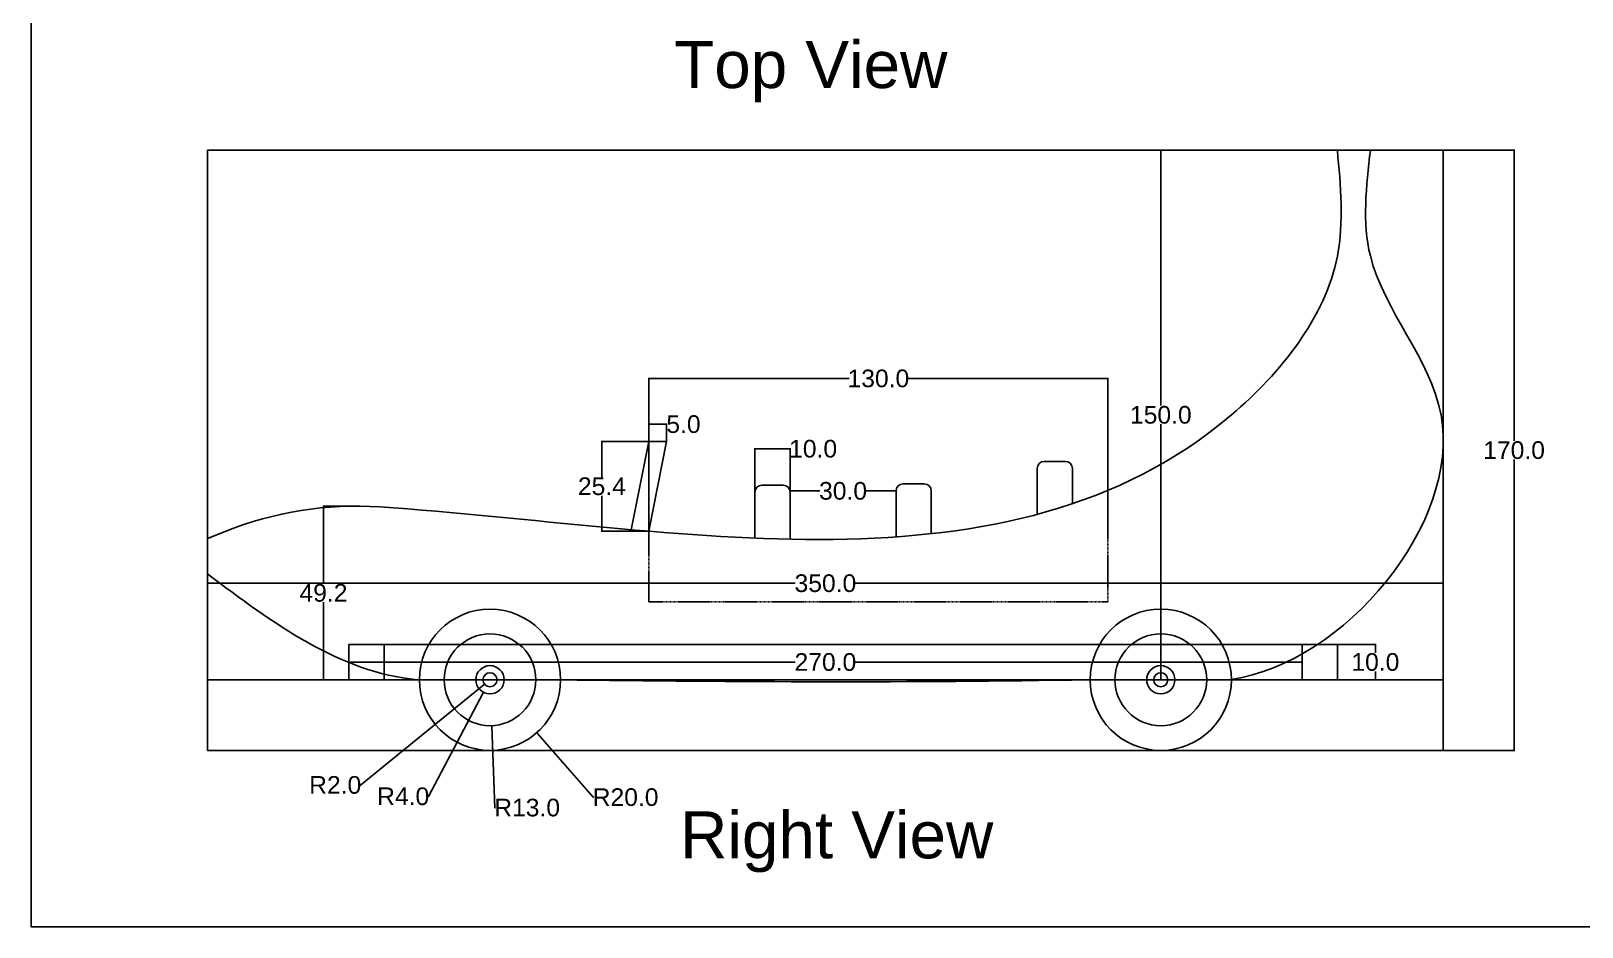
# Model space of a CAD drawing. Header units: millimetres. Extents: x 0 to 1113, y 0 to 798.
# Drawn here: x 0 to 439.3, y 0 to 253.7 of the extents above; entities that cross this region are included whole.
import ezdxf

# ---------------------------------------------------------------- set-up
doc = ezdxf.new("R2010")
doc.units = ezdxf.units.MM
doc.header["$MEASUREMENT"] = 0
doc.linetypes.add('HIDDEN', pattern=[0.375, 0.25, -0.125])
for name, color, linetype in [('2d chairs', 112, 'Continuous'), ('2d Chassis', 50, 'Continuous'), ('2d outlines', 140, 'Continuous'), ('2d wheels', 211, 'Continuous'), ('Center', 101, 'Continuous'), ('Dimensions', 231, 'Continuous'), ('Hidden', 31, 'HIDDEN'), ('text', 7, 'Continuous')]:
    doc.layers.add(name, color=color, linetype=linetype)
doc.styles.get("Standard").update_dxf_attribs({"font": 'arial.ttf'})
doc.dimstyles.get("Standard").update_dxf_attribs({"dimtxt": 5, "dimasz": 0.18, "dimexe": 0.18, "dimexo": 0.0625, "dimgap": 0.09, "dimtad": 0, "dimtih": 1, "dimtoh": 1, "dimdec": 1, "dimzin": 0, "dimdsep": 46, "dimtxsty": 'Standard', "dimcen": 0.09, "dimadec": 0, "dimazin": 0, "dimtfac": 1, "dimtdec": 1, "dimtofl": 0, "dimtmove": 0, "dimatfit": 3, "dimfxl": 1, "dimtolj": 1, "dimtzin": 0, "dimarcsym": 0})

# ---------------------------------------------------------------- blocks, each defined once
blk = doc.blocks.new('*D25')
at = {"layer": 'Defpoints', "color": 0, "transparency": 16777216}
for p in [(50, 110), (400, 110), (400, 97.32)]:
    blk.add_point(p, dxfattribs=at)
at = {"layer": 'Dimensions', "color": 0, "lineweight": -2, "transparency": 16777216}
for p, q in [((50, 109.94), (50, 97.14)), ((400, 109.94), (400, 97.14)), ((50.18, 97.32), (216.48, 97.32)), ((399.82, 97.32), (233.52, 97.32))]:
    blk.add_line(p, q, dxfattribs=at)
at = {"layer": 'Dimensions', "color": 0, "transparency": 16777216}
for points in [[(50.18, 97.35), (50.18, 97.29), (50, 97.32)], [(399.82, 97.35), (399.82, 97.29), (400, 97.32)]]:
    blk.add_solid(points, dxfattribs=at)
at = {"layer": 'Dimensions', "color": 0, "transparency": 16777216, "insert": (225, 97.32), "char_height": 5, "attachment_point": 5}
blk.add_mtext('\\A1;350.0', dxfattribs=at)
blk = doc.blocks.new('*D26')
at = {"layer": 'Defpoints', "color": 0, "transparency": 16777216}
for p in [(379.35, 220), (320, 70), (379.35, 70)]:
    blk.add_point(p, dxfattribs=at)
at = {"layer": 'Dimensions', "color": 0, "lineweight": -2, "transparency": 16777216}
for p, q in [((379.29, 220), (319.82, 220)), ((320, 219.82), (320, 147.64)), ((320, 70.18), (320, 142.36)), ((379.29, 70), (319.82, 70))]:
    blk.add_line(p, q, dxfattribs=at)
at = {"layer": 'Dimensions', "color": 0, "transparency": 16777216}
for points in [[(319.97, 219.82), (320.03, 219.82), (320, 220)], [(319.97, 70.18), (320.03, 70.18), (320, 70)]]:
    blk.add_solid(points, dxfattribs=at)
at = {"layer": 'Dimensions', "color": 0, "transparency": 16777216, "insert": (320, 145), "char_height": 5, "attachment_point": 5}
blk.add_mtext('\\A1;150.0', dxfattribs=at)
blk = doc.blocks.new('*D27')
at = {"layer": 'Defpoints', "color": 0, "transparency": 16777216}
for p in [(130, 70), (143.21, 54.98)]:
    blk.add_point(p, dxfattribs=at)
at = {"layer": 'Dimensions', "color": 0, "lineweight": -2, "transparency": 16777216}
for p, q in [((129.91, 70), (130.09, 70)), ((130, 69.91), (130, 70.09)), ((159.26, 36.74), (143.33, 54.85)), ((159.44, 36.74), (159.26, 36.74))]:
    blk.add_line(p, q, dxfattribs=at)
at = {"layer": 'Dimensions', "color": 0, "transparency": 16777216}
blk.add_solid([(143.35, 54.87), (143.31, 54.83), (143.21, 54.98)], dxfattribs=at)
at = {"layer": 'Dimensions', "color": 0, "transparency": 16777216, "insert": (168.41, 36.74), "char_height": 5, "attachment_point": 5}
blk.add_mtext('\\A1;R20.0', dxfattribs=at)
blk = doc.blocks.new('*D28')
at = {"layer": 'Defpoints', "color": 0, "transparency": 16777216}
for p in [(130, 70), (130.49, 57.01)]:
    blk.add_point(p, dxfattribs=at)
at = {"layer": 'Dimensions', "color": 0, "lineweight": -2, "transparency": 16777216}
for p, q in [((129.91, 70), (130.09, 70)), ((130, 69.91), (130, 70.09)), ((131.37, 33.78), (130.5, 56.83)), ((131.55, 33.78), (131.37, 33.78))]:
    blk.add_line(p, q, dxfattribs=at)
at = {"layer": 'Dimensions', "color": 0, "transparency": 16777216}
blk.add_solid([(130.53, 56.83), (130.47, 56.83), (130.49, 57.01)], dxfattribs=at)
at = {"layer": 'Dimensions', "color": 0, "transparency": 16777216, "insert": (140.52, 33.78), "char_height": 5, "attachment_point": 5}
blk.add_mtext('\\A1;R13.0', dxfattribs=at)
blk = doc.blocks.new('*D29')
at = {"layer": 'Defpoints', "color": 0, "transparency": 16777216}
for p in [(128.14, 66.46), (130, 70)]:
    blk.add_point(p, dxfattribs=at)
at = {"layer": 'Dimensions', "color": 0, "lineweight": -2, "transparency": 16777216}
for p, q in [((112.61, 36.98), (128.05, 66.3)), ((129.91, 70), (130.09, 70)), ((130, 69.91), (130, 70.09)), ((112.43, 36.98), (112.61, 36.98))]:
    blk.add_line(p, q, dxfattribs=at)
at = {"layer": 'Dimensions', "color": 0, "transparency": 16777216}
blk.add_solid([(128.03, 66.32), (128.08, 66.29), (128.14, 66.46)], dxfattribs=at)
at = {"layer": 'Dimensions', "color": 0, "transparency": 16777216, "insert": (105.41, 36.98), "char_height": 5, "attachment_point": 5}
blk.add_mtext('\\A1;R4.0', dxfattribs=at)
blk = doc.blocks.new('*D30')
at = {"layer": 'Defpoints', "color": 0, "transparency": 16777216}
for p in [(128.45, 68.74), (130, 70)]:
    blk.add_point(p, dxfattribs=at)
at = {"layer": 'Dimensions', "color": 0, "lineweight": -2, "transparency": 16777216}
for p, q in [((93.36, 40.19), (128.31, 68.62)), ((129.91, 70), (130.09, 70)), ((130, 69.91), (130, 70.09)), ((93.18, 40.19), (93.36, 40.19))]:
    blk.add_line(p, q, dxfattribs=at)
at = {"layer": 'Dimensions', "color": 0, "transparency": 16777216}
blk.add_solid([(128.29, 68.65), (128.33, 68.6), (128.45, 68.74)], dxfattribs=at)
at = {"layer": 'Dimensions', "color": 0, "transparency": 16777216, "insert": (86.16, 40.19), "char_height": 5, "attachment_point": 5}
blk.add_mtext('\\A1;R2.0', dxfattribs=at)
blk = doc.blocks.new('*D31')
at = {"layer": 'Defpoints', "color": 0, "transparency": 16777216}
for p in [(215, 135.4), (205, 123.12), (215, 123.12)]:
    blk.add_point(p, dxfattribs=at)
at = {"layer": 'Dimensions', "color": 0, "lineweight": -2, "transparency": 16777216}
for p, q in [((205, 123.18), (205, 135.58)), ((205.18, 135.4), (214.82, 135.4)), ((215, 123.18), (215, 135.58)), ((215, 135.4), (215.18, 135.4))]:
    blk.add_line(p, q, dxfattribs=at)
at = {"layer": 'Dimensions', "color": 0, "transparency": 16777216}
for points in [[(205.18, 135.43), (205.18, 135.37), (205, 135.4)], [(214.82, 135.43), (214.82, 135.37), (215, 135.4)]]:
    blk.add_solid(points, dxfattribs=at)
at = {"layer": 'Dimensions', "color": 0, "transparency": 16777216, "insert": (221.52, 135.4), "char_height": 5, "attachment_point": 5}
blk.add_mtext('\\A1;10.0', dxfattribs=at)
blk = doc.blocks.new('*D32')
at = {"layer": 'Defpoints', "color": 0, "transparency": 16777216}
for p in [(305, 155.31), (175, 112.05), (305, 112.05)]:
    blk.add_point(p, dxfattribs=at)
at = {"layer": 'Dimensions', "color": 0, "lineweight": -2, "transparency": 16777216}
for p, q in [((175, 112.12), (175, 155.49)), ((175.18, 155.31), (231.72, 155.31)), ((304.82, 155.31), (248.28, 155.31)), ((305, 112.12), (305, 155.49))]:
    blk.add_line(p, q, dxfattribs=at)
at = {"layer": 'Dimensions', "color": 0, "transparency": 16777216}
for points in [[(175.18, 155.34), (175.18, 155.28), (175, 155.31)], [(304.82, 155.34), (304.82, 155.28), (305, 155.31)]]:
    blk.add_solid(points, dxfattribs=at)
at = {"layer": 'Dimensions', "color": 0, "transparency": 16777216, "insert": (240, 155.31), "char_height": 5, "attachment_point": 5}
blk.add_mtext('\\A1;130.0', dxfattribs=at)
blk = doc.blocks.new('*D33')
at = {"layer": 'Defpoints', "color": 0, "transparency": 16777216}
for p in [(180, 142.36), (175, 137.48), (180, 137.48)]:
    blk.add_point(p, dxfattribs=at)
at = {"layer": 'Dimensions', "color": 0, "lineweight": -2, "transparency": 16777216}
for p, q in [((175, 137.55), (175, 142.54)), ((175.18, 142.36), (179.82, 142.36)), ((180, 137.55), (180, 142.54)), ((180, 142.36), (180.18, 142.36))]:
    blk.add_line(p, q, dxfattribs=at)
at = {"layer": 'Dimensions', "color": 0, "transparency": 16777216}
for points in [[(175.18, 142.39), (175.18, 142.33), (175, 142.36)], [(179.82, 142.39), (179.82, 142.33), (180, 142.36)]]:
    blk.add_solid(points, dxfattribs=at)
at = {"layer": 'Dimensions', "color": 0, "transparency": 16777216, "insert": (184.81, 142.36), "char_height": 5, "attachment_point": 5}
blk.add_mtext('\\A1;5.0', dxfattribs=at)
blk = doc.blocks.new('*D34')
at = {"layer": 'Defpoints', "color": 0, "transparency": 16777216}
for p in [(215, 123.12), (245, 123.47), (245, 123.47)]:
    blk.add_point(p, dxfattribs=at)
at = {"layer": 'Dimensions', "color": 0, "lineweight": -2, "transparency": 16777216}
for p, q in [((215, 123.18), (215, 123.65)), ((215.18, 123.47), (223.43, 123.47)), ((244.82, 123.47), (236.57, 123.47)), ((245, 123.54), (245, 123.65))]:
    blk.add_line(p, q, dxfattribs=at)
at = {"layer": 'Dimensions', "color": 0, "transparency": 16777216}
for points in [[(215.18, 123.5), (215.18, 123.44), (215, 123.47)], [(244.82, 123.5), (244.82, 123.44), (245, 123.47)]]:
    blk.add_solid(points, dxfattribs=at)
at = {"layer": 'Dimensions', "color": 0, "transparency": 16777216, "insert": (230, 123.47), "char_height": 5, "attachment_point": 5}
blk.add_mtext('\\A1;30.0', dxfattribs=at)
blk = doc.blocks.new('*D35')
at = {"layer": 'Defpoints', "color": 0, "transparency": 16777216}
for p in [(92.15, 119.16), (82.83, 70), (92.15, 70)]:
    blk.add_point(p, dxfattribs=at)
at = {"layer": 'Dimensions', "color": 0, "lineweight": -2, "transparency": 16777216}
for p, q in [((92.08, 119.16), (82.65, 119.16)), ((82.83, 118.98), (82.83, 97.22)), ((82.83, 70.18), (82.83, 91.94)), ((92.08, 70), (82.65, 70))]:
    blk.add_line(p, q, dxfattribs=at)
at = {"layer": 'Dimensions', "color": 0, "transparency": 16777216}
for points in [[(82.8, 118.98), (82.86, 118.98), (82.83, 119.16)], [(82.8, 70.18), (82.86, 70.18), (82.83, 70)]]:
    blk.add_solid(points, dxfattribs=at)
at = {"layer": 'Dimensions', "color": 0, "transparency": 16777216, "insert": (82.83, 94.58), "char_height": 5, "attachment_point": 5}
blk.add_mtext('\\A1;49.2', dxfattribs=at)
blk = doc.blocks.new('*D36')
at = {"layer": 'Defpoints', "color": 0, "transparency": 16777216}
for p in [(360, 80), (360, 70), (380.77, 70)]:
    blk.add_point(p, dxfattribs=at)
at = {"layer": 'Dimensions', "color": 0, "lineweight": -2, "transparency": 16777216}
for p, q in [((360.06, 80), (380.95, 80)), ((380.77, 79.82), (380.77, 77.64)), ((380.77, 70.18), (380.77, 72.36)), ((360.06, 70), (380.95, 70))]:
    blk.add_line(p, q, dxfattribs=at)
at = {"layer": 'Dimensions', "color": 0, "transparency": 16777216}
for points in [[(380.74, 79.82), (380.8, 79.82), (380.77, 80)], [(380.74, 70.18), (380.8, 70.18), (380.77, 70)]]:
    blk.add_solid(points, dxfattribs=at)
at = {"layer": 'Dimensions', "color": 0, "transparency": 16777216, "insert": (380.77, 75), "char_height": 5, "attachment_point": 5}
blk.add_mtext('\\A1;10.0', dxfattribs=at)
blk = doc.blocks.new('*D49')
at = {"layer": 'Defpoints', "color": 0, "transparency": 16777216}
for p in [(379.67, 220), (379.67, 50), (420.06, 50)]:
    blk.add_point(p, dxfattribs=at)
at = {"layer": 'Dimensions', "color": 0, "lineweight": -2, "transparency": 16777216}
for p, q in [((379.73, 220), (420.24, 220)), ((420.06, 219.82), (420.06, 137.64)), ((420.06, 50.18), (420.06, 132.36)), ((379.73, 50), (420.24, 50))]:
    blk.add_line(p, q, dxfattribs=at)
at = {"layer": 'Dimensions', "color": 0, "transparency": 16777216}
for points in [[(420.03, 219.82), (420.09, 219.82), (420.06, 220)], [(420.03, 50.18), (420.09, 50.18), (420.06, 50)]]:
    blk.add_solid(points, dxfattribs=at)
at = {"layer": 'Dimensions', "color": 0, "transparency": 16777216, "insert": (420.06, 135), "char_height": 5, "attachment_point": 5}
blk.add_mtext('\\A1;170.0', dxfattribs=at)
blk = doc.blocks.new('*D50')
at = {"layer": 'Defpoints', "color": 0, "transparency": 16777216}
for p in [(175, 137.48), (161.7, 112.05), (175, 112.05)]:
    blk.add_point(p, dxfattribs=at)
at = {"layer": 'Dimensions', "color": 0, "lineweight": -2, "transparency": 16777216}
for p, q in [((174.94, 137.48), (161.52, 137.48)), ((161.7, 137.3), (161.7, 127.41)), ((161.7, 112.23), (161.7, 122.13)), ((174.94, 112.05), (161.52, 112.05))]:
    blk.add_line(p, q, dxfattribs=at)
at = {"layer": 'Dimensions', "color": 0, "transparency": 16777216}
for points in [[(161.67, 137.3), (161.73, 137.3), (161.7, 137.48)], [(161.67, 112.23), (161.73, 112.23), (161.7, 112.05)]]:
    blk.add_solid(points, dxfattribs=at)
at = {"layer": 'Dimensions', "color": 0, "transparency": 16777216, "insert": (161.7, 124.77), "char_height": 5, "attachment_point": 5}
blk.add_mtext('\\A1;25.4', dxfattribs=at)
blk = doc.blocks.new('*D51')
at = {"layer": 'Defpoints', "color": 0, "transparency": 16777216}
for p in [(90, 80), (360, 80), (360, 75)]:
    blk.add_point(p, dxfattribs=at)
at = {"layer": 'Dimensions', "color": 0, "lineweight": -2, "transparency": 16777216}
for p, q in [((90, 79.94), (90, 74.82)), ((360, 79.94), (360, 74.82)), ((90.18, 75), (216.44, 75)), ((359.82, 75), (233.56, 75))]:
    blk.add_line(p, q, dxfattribs=at)
at = {"layer": 'Dimensions', "color": 0, "transparency": 16777216}
for points in [[(90.18, 75.03), (90.18, 74.97), (90, 75)], [(359.82, 75.03), (359.82, 74.97), (360, 75)]]:
    blk.add_solid(points, dxfattribs=at)
at = {"layer": 'Dimensions', "color": 0, "transparency": 16777216, "insert": (225, 75), "char_height": 5, "attachment_point": 5}
blk.add_mtext('\\A1;270.0', dxfattribs=at)

msp = doc.modelspace()

# ---------------------------------------------------------------- linework, layer by layer
at = {"layer": '2d chairs'}
for p, q in [((287, 131.84), (293, 131.84)), ((285, 116.84), (285, 129.84)), ((295, 129.84), (295, 119.86)), ((205, 110.12), (205, 123.12)), ((207, 125.12), (213, 125.12)), ((215, 123.12), (215, 109.82)), ((245, 110.47), (245, 123.47)), ((247, 125.47), (253, 125.47)), ((255, 123.47), (255, 111.36))]:
    msp.add_line(p, q, dxfattribs=at)
for centre, start, end in [((287, 129.84), 90, 180), ((293, 129.84), 0, 90), ((207, 123.12), 90, 180), ((213, 123.12), 360, 90), ((247, 123.47), 90, 180), ((253, 123.47), 0, 90)]:
    msp.add_arc(centre, 2, start, end, dxfattribs=at)
at = {"layer": '2d Chassis'}
for p, q in [((360, 80), (90, 80)), ((90, 80), (90, 70)), ((100, 70), (100, 80)), ((370, 80), (360, 80)), ((360, 80), (360, 70)), ((360, 70), (360, 80)), ((370, 70), (370, 80)), ((90, 70), (370, 70)), ((360, 70), (360, 70))]:
    msp.add_line(p, q, dxfattribs=at)
at = {"layer": '2d outlines'}
for p, q in [((379.35, 220), (370, 220)), ((170, 112.48), (175, 137.48)), ((175, 137.48), (180, 137.48)), ((180, 137.48), (175, 112.05)), ((54.97, 111.99), (50, 110)), ((50, 110), (50, 100)), ((110, 69.94), (150, 69.99)), ((300, 70.01), (340, 70.09))]:
    msp.add_line(p, q, dxfattribs=at)
msp.add_arc((92.15, 19.16), 100, 86.1956, 111.824, dxfattribs=at)
for points, knots in [([(370, 220), (370.94, 209.82), (373.57, 181.3), (297.7, 86.51), (182.9, 113.34), (98.78, 118.94)], [0, 0, 0, 0, 30, 84.083269, 327.067789, 327.067789, 327.067789, 327.067789]), ([(340, 70.09), (371.98, 74.82), (422.09, 134.61), (375.13, 182.67), (378.18, 209.75), (379.35, 220)], [297.715903, 297.715903, 297.715903, 297.715903, 393.128903, 442.373192, 472.375543, 472.375543, 472.375543, 472.375543]), ([(50, 100), (68.43, 86.03), (87.67, 71.93), (109.79, 69.96), (110, 69.94)], [0, 0, 0, 0, 67.082039, 67.733009, 67.733009, 67.733009, 67.733009]), ([(150, 69.99), (199.65, 69.37), (249.75, 69.13), (299.79, 70.01), (300, 70.01)], [107.721267, 107.721267, 107.721267, 107.721267, 257.082039, 257.719004, 257.719004, 257.719004, 257.719004])]:
    msp.add_open_spline(points, degree=3, knots=knots, dxfattribs=at)
at = {"layer": '2d wheels'}
for centre, radius in [((130, 70), 20), ((320, 70), 20), ((130, 70), 13), ((320, 70), 13), ((130, 70), 4), ((130, 70), 2), ((320, 70), 4), ((320, 70), 2)]:
    msp.add_circle(centre, radius, dxfattribs=at)
at = {"layer": 'Center'}
for p, q in [((400, 220), (50, 220)), ((50, 220), (50, 50)), ((400, 50), (400, 220)), ((50, 50), (50, 70)), ((50, 70), (400, 70)), ((50, 50), (400, 50))]:
    msp.add_line(p, q, dxfattribs=at)
at = {"layer": 'Hidden'}
for p, q in [((305, 92.05), (305, 123.63)), ((175, 112.05), (175, 92.05)), ((175, 92.05), (305, 92.05))]:
    msp.add_line(p, q, dxfattribs=at)
at = {"layer": 'text'}
for p, q in [((0, 0), (0, 500)), ((700, 0), (0, 0))]:
    msp.add_line(p, q, dxfattribs=at)

# ---------------------------------------------------------------- texts
for s, p in [('Top View', (182.19, 237.56)), ('Right View', (183.85, 19.44))]:
    msp.add_text(s, height=13.287, rotation=360, dxfattribs=at).set_placement(p)

# ---------------------------------------------------------------- dimensions: what is measured, and where the dimension line sits
at = {"layer": 'Dimensions'}
for base, p1, p2, picture, middle in [((320, 70), (379.35, 220), (379.35, 70), '*D26', (320, 145)), ((420.06, 50), (379.67, 220), (379.67, 50), '*D49', (420.06, 135)), ((161.7, 112.05), (175, 137.48), (175, 112.05), '*D50', (161.7, 124.77)), ((82.83, 70), (92.15, 119.16), (92.15, 70), '*D35', (82.83, 94.58)), ((380.77, 70), (360, 80), (360, 70), '*D36', (380.77, 75))]:
    dim = msp.add_linear_dim(base=base, p1=p1, p2=p2, angle=90, dimstyle='Standard', dxfattribs=at)
    dim.commit()
    dim.dimension.update_dxf_attribs({"geometry": picture, "text_midpoint": middle})
for base, p1, p2, picture, middle in [((305, 155.31), (175, 112.05), (305, 112.05), '*D32', (240, 155.31)), ((180, 142.36), (175, 137.48), (180, 137.48), '*D33', (184.81, 142.36)), ((215, 135.4), (205, 123.12), (215, 123.12), '*D31', (221.52, 135.4)), ((245, 123.47), (215, 123.12), (245, 123.47), '*D34', (230, 123.47)), ((400, 97.32), (50, 110), (400, 110), '*D25', (225, 97.32)), ((360, 75), (90, 80), (360, 80), '*D51', (225, 75))]:
    dim = msp.add_linear_dim(base=base, p1=p1, p2=p2, dimstyle='Standard', dxfattribs=at)
    dim.commit()
    dim.dimension.update_dxf_attribs({"geometry": picture, "text_midpoint": middle})
for mpoint, picture, middle in [((128.45, 68.74), '*D30', (86.16, 40.19)), ((128.14, 66.46), '*D29', (105.41, 36.98)), ((143.21, 54.98), '*D27', (168.41, 36.74)), ((130.49, 57.01), '*D28', (140.52, 33.78))]:
    dim = msp.add_radius_dim(center=(130, 70), mpoint=mpoint, dimstyle='Standard', dxfattribs=at)
    dim.commit()
    dim.dimension.update_dxf_attribs({"geometry": picture, "text_midpoint": middle, "dimtype": 164})

doc.saveas('drawing.dxf')
